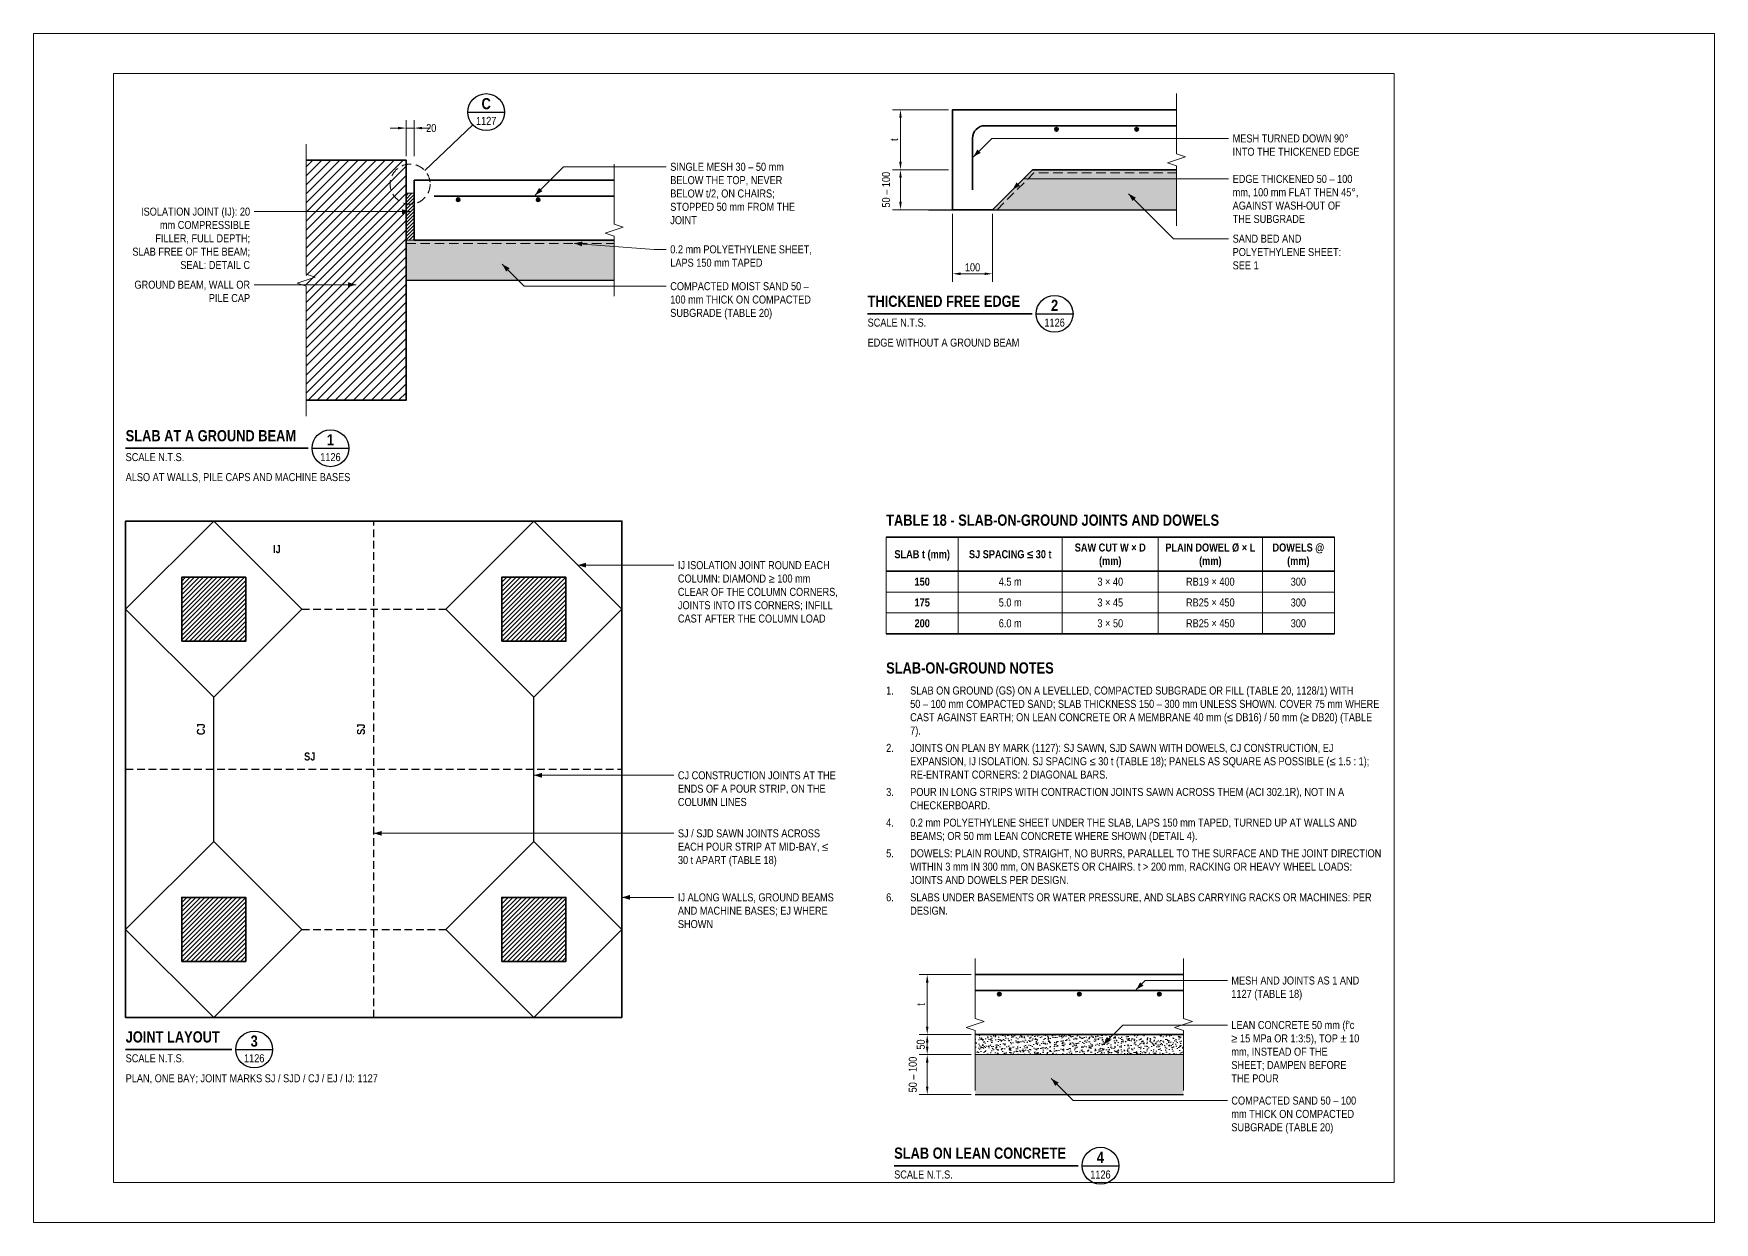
# Model space of a CAD drawing. Header units: millimetres. Extents: x 0 to 91000, y 0 to 7425.
# Drawn here: x 57500 to 68000, y 0 to 7425 of the extents above; entities that cross this region are included whole.
import ezdxf
from ezdxf.enums import TextEntityAlignment as Align

# ---------------------------------------------------------------- set-up
doc = ezdxf.new("R2010")
doc.units = ezdxf.units.MM
doc.header["$LTSCALE"] = 3.75
doc.linetypes.add('HIDDEN', pattern=[9.525, 6.35, -3.175])
doc.linetypes.add('HIDDENX2', pattern=[19.05, 12.7, -6.35])
for name, color, linetype, lineweight in [('S-ANNO', 3, 'Continuous', 18), ('S-BREAK', 8, 'Continuous', 18), ('S-CONC', 4, 'Continuous', 35), ('S-CONC-HIDN', 252, 'HIDDENX2', 25), ('S-DET', 7, 'Continuous', 18), ('S-DIMS', 2, 'Continuous', 18), ('S-HATCH', 9, 'Continuous', 13), ('S-HATCH-SAND', 7, 'Continuous', 18), ('S-JFILL', 8, 'Continuous', 18), ('S-JOINT', 6, 'Continuous', 25), ('S-LEAN', 7, 'Continuous', 18), ('S-MEMB', 3, 'HIDDEN', 18), ('S-REBR-SEC', 30, 'Continuous', 35), ('S-SOIL', 5, 'Continuous', 25), ('S-SYMB', 6, 'Continuous', 25), ('S-TEXT', 7, 'Continuous', 18), ('S-TITLE', 4, 'Continuous', 35), ('S-TTLB', 4, 'Continuous', 35), ('S-TTLB-THIN', 8, 'Continuous', 18), ('S-ZONE-DASH', 8, 'HIDDEN', 18)]:
    doc.layers.add(name, color=color, linetype=linetype, lineweight=lineweight)
doc.layers.add('S-SHEET', color=9, linetype='Continuous', lineweight=13, plot=False)
doc.layers.add('S-TB-AREA', color=9, linetype='Continuous', lineweight=13, plot=False)
doc.styles.add('AN', font='ARIALN_0.TTF')
doc.styles.add('ANB', font='ARIALNB_0.TTF')
doc.dimstyles.new('EIT-10', dxfattribs={"dimscale": 10, "dimtxt": 2, "dimasz": 2, "dimexe": 2, "dimexo": 1, "dimgap": 0.6, "dimtad": 1, "dimdec": 0, "dimtxsty": 'AN', "dimcen": 2.5, "dimclrd": 2, "dimclre": 8, "dimclrt": 7, "dimazin": 3, "dimtfac": 1, "dimtmove": 1, "dimatfit": 3, "dimlwd": -1, "dimlwe": -1, "dimarcsym": 0})

# ---------------------------------------------------------------- blocks, each defined once
blk = doc.blocks.new('_CLOSEDFILLED')
at = {"color": 0, "linetype": 'ByBlock'}
blk.add_solid([(-1, 0.16), (0, 0), (-1, -0.16)], dxfattribs=at)
blk = doc.blocks.new('*D45')
at = {"color": 8, "transparency": 16777216}
for p, q in [((0, -99790), (0, -99700)), ((20, -99790), (20, -99700))]:
    blk.add_line(p, q, dxfattribs=at)
at = {"color": 2, "transparency": 16777216}
for p, q in [((-20, -99720), (-40, -99720)), ((0, -99720), (20, -99720)), ((40, -99720), (60, -99720))]:
    blk.add_line(p, q, dxfattribs=at)
at = {"layer": 'Defpoints', "transparency": 16777216}
for p in [(0, -99720), (0, -99800), (20, -99800)]:
    blk.add_point(p, dxfattribs=at)
at = {"layer": 'S-DIMS', "color": 2, "transparency": 16777216, "xscale": 20, "yscale": 20}
blk.add_blockref('_CLOSEDFILLED', (0, -99720), dxfattribs=at)
at = {"layer": 'S-DIMS', "color": 2, "transparency": 16777216, "xscale": 20, "yscale": 20, "rotation": 180}
blk.add_blockref('_CLOSEDFILLED', (20, -99720), dxfattribs=at)
at = {"layer": 'S-DIMS', "color": 7, "transparency": 16777216, "insert": (62.7, -99720), "char_height": 20, "attachment_point": 5, "style": 'AN'}
blk.add_mtext('20', dxfattribs=at)
blk = doc.blocks.new('VT-1126-1', base_point=(23, 184.64))
at = {"layer": 'S-SYMB'}
blk.add_line((69.58, 193.4), (78.78, 193.4), dxfattribs=at)
blk.add_circle((74.18, 193.4), 4.6, dxfattribs=at)
at = {"layer": 'S-TITLE'}
blk.add_line((23, 193.4), (68.58, 193.4), dxfattribs=at)
at = {"layer": 'S-TEXT'}
for s, height, style, p in [('1', 2.8, 'ANB', (74.18, 195.5)), ('1126', 2, 'AN', (74.18, 191.2))]:
    blk.add_text(s, height=height, dxfattribs=dict(at, style=style)).set_placement(p, align=Align.MIDDLE_CENTER)
at = {"layer": 'S-TEXT', "style": 'AN'}
for s, p in [('SCALE N.T.S.', (23, 192.2)), ('ALSO AT WALLS, PILE CAPS AND MACHINE BASES', (23, 187.2))]:
    blk.add_text(s, height=2, dxfattribs=at).set_placement(p, align=Align.TOP_LEFT)
at = {"layer": 'S-TITLE', "style": 'ANB'}
blk.add_text('SLAB AT A GROUND BEAM', height=2.8, dxfattribs=at).set_placement((23, 194.3), align=Align.BOTTOM_LEFT)
blk = doc.blocks.new('VT-1126-2', base_point=(208.4, 218.24))
at = {"layer": 'S-SYMB'}
blk.add_line((250.53, 227), (259.73, 227), dxfattribs=at)
blk.add_circle((255.13, 227), 4.6, dxfattribs=at)
at = {"layer": 'S-TITLE'}
blk.add_line((208.4, 227), (249.53, 227), dxfattribs=at)
at = {"layer": 'S-TEXT'}
for s, height, style, p in [('2', 2.8, 'ANB', (255.13, 229.1)), ('1126', 2, 'AN', (255.13, 224.8))]:
    blk.add_text(s, height=height, dxfattribs=dict(at, style=style)).set_placement(p, align=Align.MIDDLE_CENTER)
at = {"layer": 'S-TEXT', "style": 'AN'}
for s, p in [('SCALE N.T.S.', (208.4, 225.8)), ('EDGE WITHOUT A GROUND BEAM', (208.4, 220.8))]:
    blk.add_text(s, height=2, dxfattribs=at).set_placement(p, align=Align.TOP_LEFT)
at = {"layer": 'S-TITLE', "style": 'ANB'}
blk.add_text('THICKENED FREE EDGE', height=2.8, dxfattribs=at).set_placement((208.4, 227.9), align=Align.BOTTOM_LEFT)
blk = doc.blocks.new('DET-1126-3', base_point=(15450, -100550))
at = {"layer": 'S-HATCH'}
h = blk.add_hatch(dxfattribs=at)
h.set_pattern_fill('ANSI31', color=256, scale=6.299213)
h.paths.add_polyline_path([(15800, -98200), (16200, -98200), (16200, -97800), (15800, -97800)])
h = blk.add_hatch(dxfattribs=at)
h.set_pattern_fill('ANSI31', color=256, scale=6.299213)
h.paths.add_polyline_path([(17800, -98200), (18200, -98200), (18200, -97800), (17800, -97800)])
h = blk.add_hatch(dxfattribs=at)
h.set_pattern_fill('ANSI31', color=256, scale=6.299213)
h.paths.add_polyline_path([(15800, -100200), (16200, -100200), (16200, -99800), (15800, -99800)])
h = blk.add_hatch(dxfattribs=at)
h.set_pattern_fill('ANSI31', color=256, scale=6.299213)
h.paths.add_polyline_path([(17800, -100200), (18200, -100200), (18200, -99800), (17800, -99800)])
at = {"layer": 'S-ANNO', "flags": 128}
for points in [[(18275, -97725), (18800, -97725), (18875, -97725)], [(18000, -99037.5), (18800, -99037.5), (18875, -99037.5)], [(17000, -99400), (18800, -99400), (18875, -99400)], [(18550, -99800), (18800, -99800), (18875, -99800)]]:
    blk.add_lwpolyline(points, dxfattribs=at)
at = {"layer": 'S-ANNO'}
for points in [[(18275, -97725), (18325, -97740), (18325, -97710)], [(18000, -99037.5), (18050, -99052.5), (18050, -99022.5)], [(17000, -99400), (17050, -99415), (17050, -99385)], [(18550, -99800), (18600, -99815), (18600, -99785)]]:
    blk.add_solid(points, dxfattribs=at)
at = {"layer": 'S-CONC', "flags": 128}
for points in [[(15450, -100550), (18550, -100550), (18550, -97450), (15450, -97450)], [(15800, -98200), (16200, -98200), (16200, -97800), (15800, -97800)], [(17800, -98200), (18200, -98200), (18200, -97800), (17800, -97800)], [(15800, -100200), (16200, -100200), (16200, -99800), (15800, -99800)], [(17800, -100200), (18200, -100200), (18200, -99800), (17800, -99800)]]:
    blk.add_lwpolyline(points, close=True, dxfattribs=at)
at = {"layer": 'S-CONC-HIDN'}
for p, q in [((17000, -100550), (17000, -97450)), ((15450, -98000), (15450, -98000)), ((16550, -98000), (17450, -98000)), ((18550, -98000), (18550, -98000)), ((15450, -99000), (18550, -99000)), ((15450, -100000), (15450, -100000)), ((16550, -100000), (17450, -100000)), ((18550, -100000), (18550, -100000))]:
    blk.add_line(p, q, dxfattribs=at)
at = {"layer": 'S-JOINT'}
for p, q in [((16000, -97450), (16000, -97450)), ((18000, -97450), (18000, -97450)), ((16000, -99450), (16000, -98550)), ((18000, -99450), (18000, -98550)), ((16000, -100550), (16000, -100550)), ((18000, -100550), (18000, -100550))]:
    blk.add_line(p, q, dxfattribs=at)
at = {"layer": 'S-JOINT', "flags": 128}
for points in [[(16000, -98550), (16550, -98000), (16000, -97450), (15450, -98000)], [(18000, -98550), (18550, -98000), (18000, -97450), (17450, -98000)], [(16000, -100550), (16550, -100000), (16000, -99450), (15450, -100000)], [(18000, -100550), (18550, -100000), (18000, -99450), (17450, -100000)]]:
    blk.add_lwpolyline(points, close=True, dxfattribs=at)
at = {"layer": 'S-TEXT', "style": 'ANB'}
for s, p in [('IJ', (16395, -97665)), ('SJ', (16600, -98960))]:
    blk.add_text(s, height=50, dxfattribs=at).set_placement(p, align=Align.BOTTOM_CENTER)
for s, p in [('CJ', (15960, -98750)), ('SJ', (16960, -98750))]:
    blk.add_text(s, height=50, rotation=90, dxfattribs=at).set_placement(p, align=Align.BOTTOM_CENTER)
at = {"layer": 'S-TEXT', "char_height": 50, "attachment_point": 1, "style": 'AN'}
for s, insert, width in [('IJ ISOLATION JOINT ROUND EACH\\PCOLUMN: DIAMOND ≥ 100 mm\\PCLEAR OF THE COLUMN CORNERS,\\PJOINTS INTO ITS CORNERS; INFILL\\PCAST AFTER THE COLUMN LOAD', (18900, -97700), 1051.613), ('CJ CONSTRUCTION JOINTS AT THE\\PENDS OF A POUR STRIP, ON THE\\PCOLUMN LINES', (18900, -99012.5), 1038.347), ('SJ / SJD SAWN JOINTS ACROSS\\PEACH POUR STRIP AT MID-BAY, ≤\\P30 t APART (TABLE 18)', (18900, -99375), 988.972), ('IJ ALONG WALLS, GROUND BEAMS\\PAND MACHINE BASES; EJ WHERE\\PSHOWN', (18900, -99775), 1025.4)]:
    blk.add_mtext(s, dxfattribs=dict(at, insert=insert, width=width))
blk = doc.blocks.new('VT-1126-3', base_point=(23, 34.44))
at = {"layer": 'S-SYMB'}
blk.add_line((50.52, 43.2), (59.72, 43.2), dxfattribs=at)
blk.add_circle((55.12, 43.2), 4.6, dxfattribs=at)
at = {"layer": 'S-TITLE'}
blk.add_line((23, 43.2), (49.52, 43.2), dxfattribs=at)
at = {"layer": 'S-TEXT'}
for s, height, style, p in [('3', 2.8, 'ANB', (55.12, 45.3)), ('1126', 2, 'AN', (55.12, 41))]:
    blk.add_text(s, height=height, dxfattribs=dict(at, style=style)).set_placement(p, align=Align.MIDDLE_CENTER)
at = {"layer": 'S-TEXT', "style": 'AN'}
for s, p in [('SCALE N.T.S.', (23, 42)), ('PLAN, ONE BAY; JOINT MARKS SJ / SJD / CJ / EJ / IJ: 1127', (23, 37))]:
    blk.add_text(s, height=2, dxfattribs=at).set_placement(p, align=Align.TOP_LEFT)
at = {"layer": 'S-TITLE', "style": 'ANB'}
blk.add_text('JOINT LAYOUT', height=2.8, dxfattribs=at).set_placement((23, 44.1), align=Align.BOTTOM_LEFT)
blk = doc.blocks.new('TBL-1126-1', base_point=(213.06, 147.07))
at = {"layer": 'S-TTLB'}
for p, q in [((213.06, 171.2), (325.06, 171.2)), ((213.06, 162.67), (325.06, 162.67)), ((213.06, 147.07), (325.06, 147.07))]:
    blk.add_line(p, q, dxfattribs=at)
at = {"layer": 'S-TTLB-THIN'}
for p, q in [((213.06, 171.2), (213.06, 147.07)), ((231.06, 171.2), (231.06, 147.07)), ((257.06, 171.2), (257.06, 147.07)), ((281.06, 171.2), (281.06, 147.07)), ((307.06, 171.2), (307.06, 147.07)), ((325.06, 171.2), (325.06, 147.07)), ((213.06, 157.47), (325.06, 157.47)), ((213.06, 152.27), (325.06, 152.27))]:
    blk.add_line(p, q, dxfattribs=at)
at = {"layer": 'S-TEXT'}
for s, style, p in [('SLAB t (mm)', 'ANB', (222.06, 166.93)), ('SAW CUT W × D', 'ANB', (269.06, 168.6)), ('PLAIN DOWEL Ø × L', 'ANB', (294.06, 168.6)), ('DOWELS @', 'ANB', (316.06, 168.6)), ('SJ SPACING ≤ 30 t', 'ANB', (244.06, 166.93)), ('(mm)', 'ANB', (269.06, 165.27)), ('(mm)', 'ANB', (294.06, 165.27)), ('(mm)', 'ANB', (316.06, 165.27)), ('150', 'ANB', (222.06, 160.07)), ('4.5 m', 'AN', (244.06, 160.07)), ('3 × 40', 'AN', (269.06, 160.07)), ('RB19 × 400', 'AN', (294.06, 160.07)), ('300', 'AN', (316.06, 160.07)), ('175', 'ANB', (222.06, 154.87)), ('5.0 m', 'AN', (244.06, 154.87)), ('3 × 45', 'AN', (269.06, 154.87)), ('RB25 × 450', 'AN', (294.06, 154.87)), ('300', 'AN', (316.06, 154.87)), ('200', 'ANB', (222.06, 149.67)), ('6.0 m', 'AN', (244.06, 149.67)), ('3 × 50', 'AN', (269.06, 149.67)), ('RB25 × 450', 'AN', (294.06, 149.67)), ('300', 'AN', (316.06, 149.67))]:
    blk.add_text(s, height=2, dxfattribs=dict(at, style=style)).set_placement(p, align=Align.MIDDLE_CENTER)
at = {"layer": 'S-TITLE', "style": 'ANB'}
blk.add_text('TABLE 18 - SLAB-ON-GROUND JOINTS AND DOWELS', height=2.8, dxfattribs=at).set_placement((213.06, 173.2), align=Align.BOTTOM_LEFT)
blk = doc.blocks.new('NOTES-1126-1', base_point=(213.06, 76.27))
at = {"layer": 'S-TEXT', "style": 'AN'}
for s, p in [('1.', (213.06, 131.27)), ('50 – 100 mm COMPACTED SAND; SLAB THICKNESS 150 – 300 mm UNLESS SHOWN. COVER 75 mm WHERE', (219.06, 127.93)), ('SLAB ON GROUND (GS) ON A LEVELLED, COMPACTED SUBGRADE OR FILL (TABLE 20, 1128/1) WITH', (219.06, 131.27)), ('CAST AGAINST EARTH; ON LEAN CONCRETE OR A MEMBRANE 40 mm (≤ DB16) / 50 mm (≥ DB20) (TABLE', (219.06, 124.6)), ('7).', (219.06, 121.27)), ('2.', (213.06, 116.93)), ('JOINTS ON PLAN BY MARK (1127): SJ SAWN, SJD SAWN WITH DOWELS, CJ CONSTRUCTION, EJ', (219.06, 116.93)), ('EXPANSION, IJ ISOLATION. SJ SPACING ≤ 30 t (TABLE 18); PANELS AS SQUARE AS POSSIBLE (≤ 1.5 : 1);', (219.06, 113.6)), ('RE-ENTRANT CORNERS: 2 DIAGONAL BARS.', (219.06, 110.27)), ('3.', (213.06, 105.93)), ('CHECKERBOARD.', (219.06, 102.6)), ('POUR IN LONG STRIPS WITH CONTRACTION JOINTS SAWN ACROSS THEM (ACI 302.1R), NOT IN A', (219.06, 105.93)), ('4.', (213.06, 98.27)), ('0.2 mm POLYETHYLENE SHEET UNDER THE SLAB, LAPS 150 mm TAPED, TURNED UP AT WALLS AND', (219.06, 98.27)), ('BEAMS; OR 50 mm LEAN CONCRETE WHERE SHOWN (DETAIL 4).', (219.06, 94.93)), ('5.', (213.06, 90.6)), ('DOWELS: PLAIN ROUND, STRAIGHT, NO BURRS, PARALLEL TO THE SURFACE AND THE JOINT DIRECTION', (219.06, 90.6)), ('WITHIN 3 mm IN 300 mm, ON BASKETS OR CHAIRS. t > 200 mm, RACKING OR HEAVY WHEEL LOADS:', (219.06, 87.27)), ('JOINTS AND DOWELS PER DESIGN.', (219.06, 83.93)), ('6.', (213.06, 79.6)), ('SLABS UNDER BASEMENTS OR WATER PRESSURE, AND SLABS CARRYING RACKS OR MACHINES: PER', (219.06, 79.6)), ('DESIGN.', (219.06, 76.27))]:
    blk.add_text(s, height=2, dxfattribs=at).set_placement(p, align=Align.BOTTOM_LEFT)
at = {"layer": 'S-TITLE', "style": 'ANB'}
blk.add_text('SLAB-ON-GROUND NOTES', height=2.8, dxfattribs=at).set_placement((213.06, 136.27), align=Align.BOTTOM_LEFT)
blk = doc.blocks.new('VT-1126-4', base_point=(215.06, 9.57))
at = {"layer": 'S-SYMB'}
blk.add_line((262, 14.17), (271.2, 14.17), dxfattribs=at)
blk.add_circle((266.6, 14.17), 4.6, dxfattribs=at)
at = {"layer": 'S-TITLE'}
blk.add_line((215.06, 14.17), (261, 14.17), dxfattribs=at)
at = {"layer": 'S-TEXT'}
for s, height, style, p in [('4', 2.8, 'ANB', (266.6, 16.27)), ('1126', 2, 'AN', (266.6, 11.97))]:
    blk.add_text(s, height=height, dxfattribs=dict(at, style=style)).set_placement(p, align=Align.MIDDLE_CENTER)
at = {"layer": 'S-TEXT', "style": 'AN'}
blk.add_text('SCALE N.T.S.', height=2, dxfattribs=at).set_placement((215.06, 12.97), align=Align.TOP_LEFT)
at = {"layer": 'S-TITLE', "style": 'ANB'}
blk.add_text('SLAB ON LEAN CONCRETE', height=2.8, dxfattribs=at).set_placement((215.06, 15.07), align=Align.BOTTOM_LEFT)
blk = doc.blocks.new('DET-1126-1', base_point=(-700.9, -100440))
at = {"layer": 'S-HATCH'}
h = blk.add_hatch(dxfattribs=at)
h.set_pattern_fill('ANSI31', color=256, scale=5.03937)
h.paths.add_polyline_path([(-250, -100400), (0, -100400), (0, -99800), (-250, -99800)])
h = blk.add_hatch(dxfattribs=at)
h.set_pattern_fill('ANSI31', color=256, scale=1.8897638)
h.paths.add_polyline_path([(0, -100000), (20, -100000), (20, -99883), (0, -99883)])
at = {"layer": 'S-HATCH-SAND'}
h = blk.add_hatch(dxfattribs=at)
h.set_pattern_fill('AR-SAND', color=256, scale=0.15)
h.paths.add_polyline_path([(0, -100000), (520, -100000), (520, -100100), (0, -100100)])
at = {"layer": 'S-REBR-SEC'}
h = blk.add_hatch(color=256, dxfattribs=at)
h.dxf.hatch_style = 1
edge = h.paths.add_edge_path()
edge.add_arc((130, -99899), 4.4, 0, 360)
h = blk.add_hatch(color=256, dxfattribs=at)
h.dxf.hatch_style = 1
edge = h.paths.add_edge_path()
edge.add_arc((330, -99899), 4.4, 0, 360)
at = {"layer": 'S-ANNO'}
blk.add_line((46.3, -99825.6), (166.6, -99711.6), dxfattribs=at)
at = {"layer": 'S-ANNO', "flags": 128}
for points in [[(322.2, -99887.8), (393.3, -99816.7), (620, -99816.7), (650, -99816.7)], [(10, -99928.7), (-350, -99928.7), (-380, -99928.7)], [(420, -100008), (620, -100023), (650, -100023)], [(240, -100060), (295, -100115), (620, -100115), (650, -100115)], [(-125, -100111.3), (-350, -100111.3), (-380, -100111.3)]]:
    blk.add_lwpolyline(points, dxfattribs=at)
at = {"layer": 'S-ANNO'}
for points in [[(322.2, -99887.8), (340.6, -99877.9), (332.1, -99869.4)], [(10, -99928.7), (-10, -99922.7), (-10, -99934.7)], [(420, -100008), (439.5, -100015.5), (440.4, -100003.5)], [(240, -100060), (249.9, -100078.4), (258.4, -100069.9)], [(-125, -100111.3), (-145, -100105.3), (-145, -100117.3)]]:
    blk.add_solid(points, dxfattribs=at)
at = {"layer": 'S-BREAK', "flags": 128}
for points in [[(-250, -99760), (-250, -100085), (-227.5, -100092.5), (-272.5, -100107.5), (-250, -100115), (-250, -100440)], [(520, -100140), (520, -99990), (497.5, -99982.5), (542.5, -99967.5), (520, -99960), (520, -99810)]]:
    blk.add_lwpolyline(points, dxfattribs=at)
at = {"layer": 'S-CONC'}
for p, q in [((20, -99850), (520, -99850)), ((20, -100000), (20, -99850)), ((20, -100000), (520, -100000))]:
    blk.add_line(p, q, dxfattribs=at)
at = {"layer": 'S-CONC', "flags": 128}
blk.add_lwpolyline([(-250, -99800), (0, -99800), (0, -100400), (-250, -100400)], dxfattribs=at)
at = {"layer": 'S-JFILL', "flags": 128}
blk.add_lwpolyline([(0, -100000), (20, -100000), (20, -99883), (0, -99883)], close=True, dxfattribs=at)
at = {"layer": 'S-MEMB', "flags": 128}
blk.add_lwpolyline([(0, -100008), (520, -100008)], dxfattribs=at)
at = {"layer": 'S-REBR-SEC', "flags": 128}
blk.add_lwpolyline([(70, -99890), (520, -99890)], dxfattribs=at)
at = {"layer": 'S-REBR-SEC'}
for centre in [(130, -99899), (330, -99899)]:
    blk.add_circle(centre, 4.4, dxfattribs=at)
at = {"layer": 'S-SOIL', "flags": 128}
blk.add_lwpolyline([(0, -100100), (520, -100100)], dxfattribs=at)
at = {"layer": 'S-SYMB'}
blk.add_line((154, -99680), (246, -99680), dxfattribs=at)
blk.add_circle((200, -99680), 46, dxfattribs=at)
at = {"layer": 'S-ZONE-DASH'}
blk.add_circle((10, -99860), 50, dxfattribs=at)
at = {"layer": 'S-TEXT'}
for s, height, style, p in [('C', 28, 'ANB', (200, -99659)), ('1127', 20, 'AN', (200, -99702))]:
    blk.add_text(s, height=height, dxfattribs=dict(at, style=style)).set_placement(p, align=Align.MIDDLE_CENTER)
at = {"layer": 'S-TEXT', "char_height": 20, "style": 'AN'}
for s, insert, width, attachment_point in [('SINGLE MESH 30 – 50 mm\\PBELOW THE TOP, NEVER\\PBELOW t/2, ON CHAIRS;\\PSTOPPED 50 mm FROM THE\\PJOINT', (660, -99806.7), 329.358, 1), ('ISOLATION JOINT (IJ): 20\\Pmm COMPRESSIBLE\\PFILLER, FULL DEPTH;\\PSLAB FREE OF THE BEAM;\\PSEAL: DETAIL C', (-390, -99918.7), 310.856, 3), ('0.2 mm POLYETHYLENE SHEET,\\PLAPS 150 mm TAPED', (660, -100013), 373.1, 1), ('GROUND BEAM, WALL OR\\PPILE CAP', (-390, -100101.3), 305.522, 3), ('COMPACTED MOIST SAND 50 –\\P100 mm THICK ON COMPACTED\\PSUBGRADE (TABLE 20)', (660, -100105), 370.376, 1)]:
    blk.add_mtext(s, dxfattribs=dict(at, insert=insert, width=width, attachment_point=attachment_point))
at = {"layer": 'S-DIMS'}
dim = blk.add_linear_dim(base=(0, -99720), p1=(0, -99800), p2=(20, -99800), text='20', dimstyle='EIT-10', override={"dimtmove": 2}, dxfattribs=at)
dim.commit()
dim.dimension.update_dxf_attribs({"geometry": '*D45', "text_midpoint": (62.7, -99720), "dimtype": 160})
blk = doc.blocks.new('DET-1126-2', base_point=(7787.8, -100280))
at = {"layer": 'S-HATCH-SAND'}
h = blk.add_hatch(dxfattribs=at)
h.set_pattern_fill('AR-SAND', color=256, scale=0.15)
h.paths.add_polyline_path([(8100, -100100), (8200, -100000), (8560, -100000), (8560, -100100), (8100, -100100)])
at = {"layer": 'S-REBR-SEC'}
h = blk.add_hatch(color=256, dxfattribs=at)
h.dxf.hatch_style = 1
edge = h.paths.add_edge_path()
edge.add_arc((8260, -99899), 4.4, 0, 360)
h = blk.add_hatch(color=256, dxfattribs=at)
h.dxf.hatch_style = 1
edge = h.paths.add_edge_path()
edge.add_arc((8460, -99899), 4.4, 0, 360)
at = {"layer": 'S-ANNO', "flags": 128}
for points in [[(8052.2, -99967.8), (8098.2, -99921.8), (8660, -99921.8), (8690, -99921.8)], [(8150, -100050), (8177, -100023), (8660, -100023), (8690, -100023)], [(8440, -100060), (8552.3, -100172.3), (8660, -100172.3), (8690, -100172.3)]]:
    blk.add_lwpolyline(points, dxfattribs=at)
at = {"layer": 'S-ANNO'}
for points in [[(8052.2, -99967.8), (8070.6, -99957.9), (8062.1, -99949.4)], [(8150, -100050), (8168.4, -100040.1), (8159.9, -100031.6)], [(8440, -100060), (8449.9, -100078.4), (8458.4, -100069.9)]]:
    blk.add_solid(points, dxfattribs=at)
at = {"layer": 'S-BREAK', "flags": 128}
blk.add_lwpolyline([(8560, -100140), (8560, -99990), (8537.5, -99982.5), (8582.5, -99967.5), (8560, -99960), (8560, -99810)], dxfattribs=at)
at = {"layer": 'S-CONC', "flags": 128}
blk.add_lwpolyline([(8560, -99850), (8000, -99850), (8000, -100100), (8100, -100100), (8200, -100000), (8560, -100000)], dxfattribs=at)
at = {"layer": 'S-MEMB', "flags": 128}
blk.add_lwpolyline([(8111.3, -100100), (8203.3, -100008), (8560, -100008)], dxfattribs=at)
at = {"layer": 'S-REBR-SEC', "flags": 128}
blk.add_lwpolyline([(8050, -100050), (8050, -99921.5, -0.414214), (8081.5, -99890), (8560, -99890)], format="xyb", dxfattribs=at)
at = {"layer": 'S-REBR-SEC'}
for centre in [(8260, -99899), (8460, -99899)]:
    blk.add_circle(centre, 4.4, dxfattribs=at)
at = {"layer": 'S-SOIL'}
blk.add_line((7940, -100100), (8100, -100100), dxfattribs=at)
at = {"layer": 'S-SOIL', "flags": 128}
blk.add_lwpolyline([(8100, -100100), (8560, -100100)], dxfattribs=at)
at = {"layer": 'S-TEXT', "char_height": 20, "attachment_point": 1, "style": 'AN'}
for s, insert, width in [('MESH TURNED DOWN 90°\\PINTO THE THICKENED EDGE', (8700, -99911.8), 334.608), ('EDGE THICKENED 50 – 100\\Pmm, 100 mm FLAT THEN 45°,\\PAGAINST WASH-OUT OF\\PTHE SUBGRADE', (8700, -100013), 331.756), ('SAND BED AND\\PPOLYETHYLENE SHEET:\\PSEE 1', (8700, -100162.3), 287.02)]:
    blk.add_mtext(s, dxfattribs=dict(at, insert=insert, width=width))
at = {"layer": 'S-DIMS'}
for base, p1, p2, text in [((7870, -100000), (8000, -100000), (8000, -99850), 't'), ((7870, -100100), (8000, -100100), (8000, -100000), '50 – 100')]:
    blk.add_linear_dim(base=base, p1=p1, p2=p2, angle=90, text=text, dimstyle='EIT-10', dxfattribs=at).render()
blk.add_linear_dim(base=(8000, -100260), p1=(8000, -100100), p2=(8100, -100100), text='100', dimstyle='EIT-10', dxfattribs=at).render()
blk = doc.blocks.new('DET-1126-4', base_point=(23797.8, -100247.7))
at = {"layer": 'S-HATCH-SAND'}
h = blk.add_hatch(dxfattribs=at)
h.set_pattern_fill('AR-CONC', color=256, scale=0.125)
h.paths.add_polyline_path([(24000, -100000), (24520, -100000), (24520, -100050), (24000, -100050)])
h = blk.add_hatch(dxfattribs=at)
h.set_pattern_fill('AR-SAND', color=256, scale=0.15)
h.paths.add_polyline_path([(24000, -100050), (24520, -100050), (24520, -100150), (24000, -100150)])
at = {"layer": 'S-REBR-SEC'}
h = blk.add_hatch(color=256, dxfattribs=at)
h.dxf.hatch_style = 1
edge = h.paths.add_edge_path()
edge.add_arc((24060, -99899), 4.4, 0, 360)
h = blk.add_hatch(color=256, dxfattribs=at)
h.dxf.hatch_style = 1
edge = h.paths.add_edge_path()
edge.add_arc((24260, -99899), 4.4, 0, 360)
h = blk.add_hatch(color=256, dxfattribs=at)
h.dxf.hatch_style = 1
edge = h.paths.add_edge_path()
edge.add_arc((24460, -99899), 4.4, 0, 360)
at = {"layer": 'S-ANNO', "flags": 128}
for points in [[(24402.2, -99887.8), (24425, -99865), (24600, -99865), (24630, -99865)], [(24320, -100025), (24368.8, -99976.2), (24600, -99976.2), (24630, -99976.2)], [(24190, -100110), (24245, -100165), (24600, -100165), (24630, -100165)]]:
    blk.add_lwpolyline(points, dxfattribs=at)
at = {"layer": 'S-ANNO'}
for points in [[(24402.2, -99887.8), (24420.6, -99877.9), (24412.1, -99869.4)], [(24320, -100025), (24338.4, -100015.1), (24329.9, -100006.6)], [(24190, -100110), (24199.9, -100128.4), (24208.4, -100119.9)]]:
    blk.add_solid(points, dxfattribs=at)
at = {"layer": 'S-BREAK', "flags": 128}
for points in [[(24000, -100140), (24000, -99990), (23977.5, -99982.5), (24022.5, -99967.5), (24000, -99960), (24000, -99810)], [(24520, -100140), (24520, -99990), (24497.5, -99982.5), (24542.5, -99967.5), (24520, -99960), (24520, -99810)]]:
    blk.add_lwpolyline(points, dxfattribs=at)
at = {"layer": 'S-CONC'}
for p, q in [((24000, -99850), (24520, -99850)), ((24000, -100000), (24520, -100000))]:
    blk.add_line(p, q, dxfattribs=at)
at = {"layer": 'S-LEAN'}
blk.add_line((24000, -100050), (24520, -100050), dxfattribs=at)
at = {"layer": 'S-REBR-SEC', "flags": 128}
blk.add_lwpolyline([(24000, -99890), (24520, -99890)], dxfattribs=at)
at = {"layer": 'S-REBR-SEC'}
for centre in [(24060, -99899), (24260, -99899), (24460, -99899)]:
    blk.add_circle(centre, 4.4, dxfattribs=at)
at = {"layer": 'S-SOIL', "flags": 128}
blk.add_lwpolyline([(24000, -100150), (24520, -100150)], dxfattribs=at)
at = {"layer": 'S-TEXT', "char_height": 20, "attachment_point": 1, "style": 'AN'}
for s, insert, width in [('MESH AND JOINTS AS 1 AND\\P1127 (TABLE 18)', (24640, -99855), 337.289), ("LEAN CONCRETE 50 mm (f'c\\P≥ 15 MPa OR 1:3:5), TOP ± 10\\Pmm, INSTEAD OF THE\\PSHEET; DAMPEN BEFORE\\PTHE POUR", (24640, -99966.2), 337.573), ('COMPACTED SAND 50 – 100\\Pmm THICK ON COMPACTED\\PSUBGRADE (TABLE 20)', (24640, -100155), 329.401)]:
    blk.add_mtext(s, dxfattribs=dict(at, insert=insert, width=width))
at = {"layer": 'S-DIMS'}
for base, p1, p2, text in [((23880, -100000), (24000, -100000), (24000, -99850), 't'), ((23880, -100050), (24000, -100050), (24000, -100000), '50'), ((23880, -100150), (24000, -100150), (24000, -100050), '50 – 100')]:
    blk.add_linear_dim(base=base, p1=p1, p2=p2, angle=90, text=text, dimstyle='EIT-10', dxfattribs=at).render()

msp = doc.modelspace()

# ---------------------------------------------------------------- linework, layer by layer
at = {"layer": 'S-SHEET', "flags": 128}
msp.add_lwpolyline([(57500, 0), (68000, 0), (68000, 7425), (57500, 7425)], close=True, dxfattribs=at)
at = {"layer": 'S-TB-AREA', "flags": 128}
msp.add_lwpolyline([(58000, 250), (66000, 250), (66000, 7175), (58000, 7175)], close=True, dxfattribs=at)

# ---------------------------------------------------------------- block references
at = {"layer": 'S-DET', "xscale": 2.5, "yscale": 2.5, "zscale": 25}
for name, p in [('DET-1126-1', (58075, 5035)), ('DET-1126-2', (62710, 5875)), ('DET-1126-4', (62877, 554))]:
    msp.add_blockref(name, p, dxfattribs=at)
at = {"layer": 'S-DET', "zscale": 25}
msp.add_blockref('DET-1126-3', (58075, 1280), dxfattribs=at)
at = {"layer": 'S-TEXT', "xscale": 25, "yscale": 25, "zscale": 25}
for name, p in [('VT-1126-2', (62710, 5456)), ('VT-1126-1', (58075, 4616)), ('TBL-1126-1', (62826, 3677)), ('NOTES-1126-1', (62826, 1907)), ('VT-1126-3', (58075, 861)), ('VT-1126-4', (62876, 239))]:
    msp.add_blockref(name, p, dxfattribs=at)

doc.saveas('drawing.dxf')
